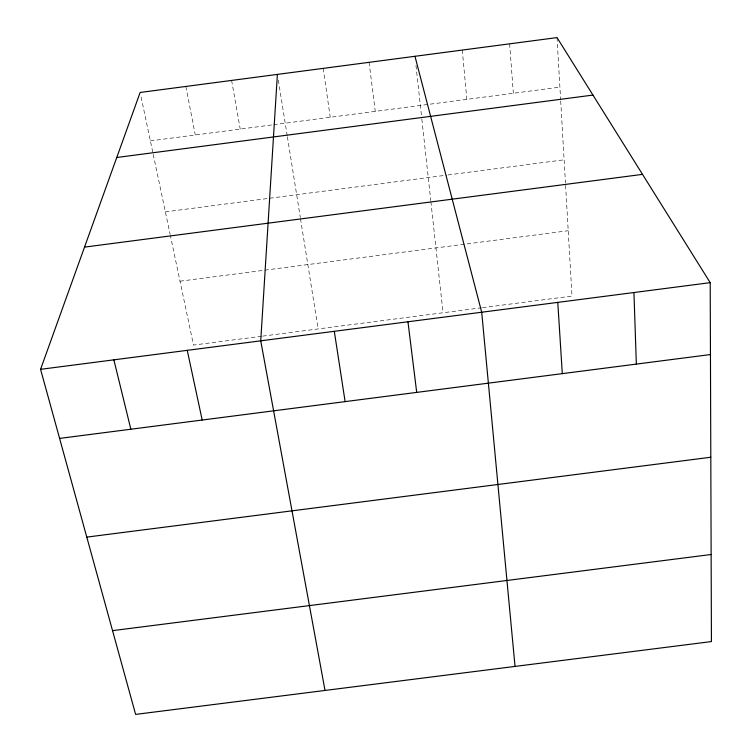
<?xml version="1.0" encoding="UTF-8"?>
<svg xmlns="http://www.w3.org/2000/svg" width="752" height="752" viewBox="0 0 752 752"><rect width="100%" height="100%" fill="white"/><g stroke="black" fill="none" stroke-linecap="round" stroke-linejoin="round"><path stroke-width="0.56" stroke-dasharray="3.76 2.82" d="M150.372 140.878L272.525 124.851M273.672 124.7L559.902 87.147M165.365 211.867L446.81 175.122M447.966 174.962L564.103 159.8M180.01 281.201L568.211 230.732M261.564 336.266L193.508 345.074L170.394 235.667M262.721 336.116L481.355 307.812M482.521 307.662L571.999 296.081L565.513 184.146M141.094 96.97L152.985 153.239M153.22 154.367L170.159 234.539M185.857 86.452L195.285 134.984M231.616 80.426L240.226 129.09M278.306 80.069L287.208 135.642M287.386 136.779L300.321 217.563M300.499 218.7L318.143 328.944M323.219 68.366L330.222 117.284M369.072 62.331L375.267 111.371M415.969 65.443L421.722 118.008M421.844 119.154L430.755 200.549M430.887 201.705L443.041 312.766M462.283 50.064L466.832 99.358M509.64 43.832L513.343 93.257M557.025 37.6L560.635 99.8M560.701 100.956L565.448 182.99"/><path stroke-width="1.13" d="M277.394 74.401L260.737 340.835L325.024 690.449M40.57 369.326L140.145 92.468L557.025 37.6L710.208 282.658L711.43 641.578L135.614 714.4L40.57 369.326L710.208 282.658M116.757 157.497L592.952 95.072M84.525 247.117L642.518 174.37M59.596 438.407L710.452 354.549M86.781 537.107L710.8 457.244M112.537 630.637L711.129 554.506M414.963 56.297L481.703 312.23L515.035 666.413M113.872 359.841L130.848 429.223M187.257 350.338L202.185 420.03M334.302 331.312L345.112 401.624M407.96 321.781L416.702 392.394M557.777 302.389L562.308 373.641M633.945 292.528L636.342 364.1"/></g></svg>
